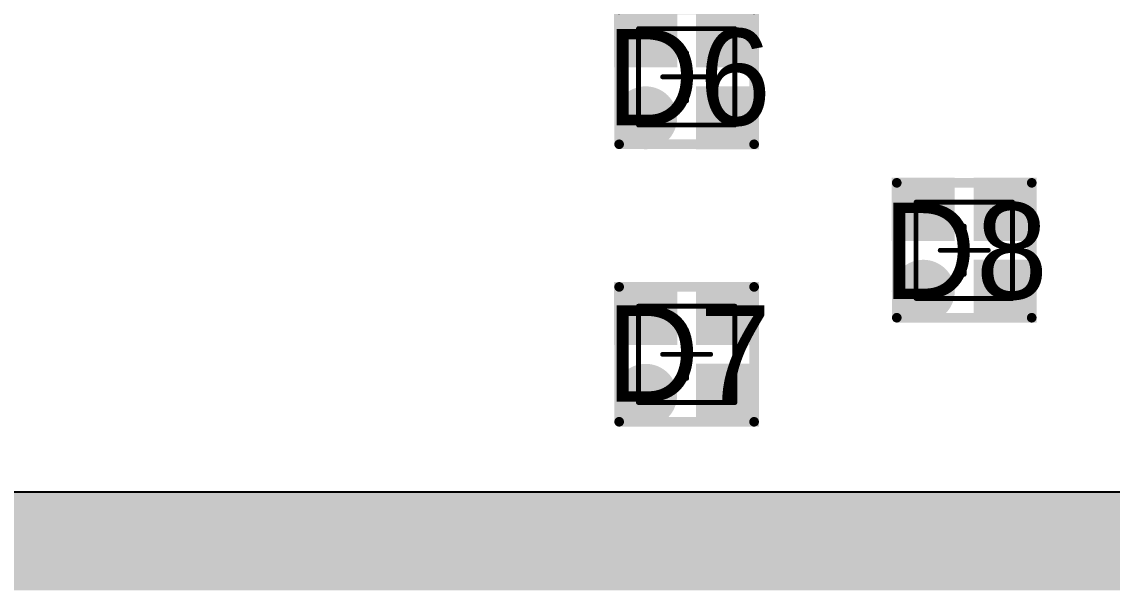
# Model space of a CAD drawing. Header units: millimetres. Extents: x 99 to 211, y 56 to 141.
# Drawn here: x 110.8 to 122.11, y 99.49 to 105.39 of the extents above; entities that cross this region are included whole.
import ezdxf

# ---------------------------------------------------------------- set-up
doc = ezdxf.new("R2010")
doc.units = ezdxf.units.MM
for name, color, linetype in [('InternalPlane1', 76, 'Continuous'), ('InternalPlane2', 16, 'Continuous'), ('Mechanical12', 56, 'Continuous'), ('Mechanical13', 56, 'Continuous'), ('Mechanical15', 56, 'Continuous'), ('TopLayer', 1, 'Continuous'), ('TopPaste', 8, 'Continuous'), ('TopSolder', 216, 'Continuous')]:
    doc.layers.add(name, color=color, linetype=linetype)

# ---------------------------------------------------------------- blocks, each defined once
blk = doc.blocks.new('LED0402SX_N_20')
at = {"layer": 'Mechanical13', "const_width": 0.05}
for points in [[(-0.5, 0.5), (0.5, 0.5)], [(-0.5, -0.5), (-0.5, 0.5)], [(0.5, -0.5), (0.5, 0.5)], [(-0.5, -0.5), (0.5, -0.5)]]:
    blk.add_lwpolyline(points, dxfattribs=at)
at = {"layer": 'Mechanical13', "const_width": 0.025}
for points in [[(-0.512, 0.5, 1), (-0.487, 0.5, 1)], [(-0.512, 0.5, 1), (-0.487, 0.5, 1)], [(0.488, 0.5, 1), (0.513, 0.5, 1)], [(0.488, 0.5, 1), (0.513, 0.5, 1)], [(-0.512, -0.5, 1), (-0.487, -0.5, 1)], [(-0.512, -0.5, 1), (-0.487, -0.5, 1)], [(0.488, -0.5, 1), (0.513, -0.5, 1)], [(0.488, -0.5, 1), (0.513, -0.5, 1)]]:
    blk.add_lwpolyline(points, format="xyb", close=True, dxfattribs=at)
at = {"layer": 'Mechanical15'}
for points, const_width in [([(-0.7, 0.7), (0.7, 0.7)], 0.1), ([(-0.7, -0.7), (-0.7, 0.7)], 0.1), ([(0.7, -0.7), (0.7, 0.7)], 0.1), ([(0, -0.25), (0, 0.25)], 0.05), ([(-0.25, 0), (0.25, 0)], 0.05), ([(-0.7, -0.7), (0.7, -0.7)], 0.1)]:
    blk.add_lwpolyline(points, dxfattribs=dict(at, const_width=const_width))
for points, const_width in [([(-0.725, 0.7, 1), (-0.675, 0.7, 1)], 0.05), ([(-0.725, 0.7, 1), (-0.675, 0.7, 1)], 0.05), ([(0.675, 0.7, 1), (0.725, 0.7, 1)], 0.05), ([(0.675, 0.7, 1), (0.725, 0.7, 1)], 0.05), ([(-0.013, 0.25, 1), (0.012, 0.25, 1)], 0.025), ([(-0.262, 0, 1), (-0.237, 0, 1)], 0.025), ([(0.237, 0, 1), (0.262, 0, 1)], 0.025), ([(-0.013, -0.25, 1), (0.012, -0.25, 1)], 0.025), ([(-0.725, -0.7, 1), (-0.675, -0.7, 1)], 0.05), ([(-0.725, -0.7, 1), (-0.675, -0.7, 1)], 0.05), ([(0.675, -0.7, 1), (0.725, -0.7, 1)], 0.05), ([(0.675, -0.7, 1), (0.725, -0.7, 1)], 0.05)]:
    blk.add_lwpolyline(points, format="xyb", close=True, dxfattribs=dict(at, const_width=const_width))
at = {"layer": 'TopLayer', "const_width": 0.225}
blk.add_lwpolyline([(-0.537, -0.425, 1), (-0.313, -0.425, 1)], format="xyb", close=True, dxfattribs=at)
at = {"layer": 'TopLayer'}
for points in [[(-0.65, 0.2), (-0.2, 0.2), (-0.65, 0.65), (-0.2, 0.65)], [(0.2, 0.2), (0.65, 0.2), (0.2, 0.65), (0.65, 0.65)], [(0.2, -0.65), (0.65, -0.65), (0.2, -0.2), (0.65, -0.2)]]:
    blk.add_solid(points, dxfattribs=at)
at = {"layer": 'TopPaste', "const_width": 0.225}
blk.add_lwpolyline([(-0.537, -0.425, 1), (-0.313, -0.425, 1)], format="xyb", close=True, dxfattribs=at)
at = {"layer": 'TopPaste'}
for points in [[(-0.65, 0.2), (-0.2, 0.2), (-0.65, 0.65), (-0.2, 0.65)], [(0.2, 0.2), (0.65, 0.2), (0.2, 0.65), (0.65, 0.65)], [(0.2, -0.65), (0.65, -0.65), (0.2, -0.2), (0.65, -0.2)]]:
    blk.add_solid(points, dxfattribs=at)
at = {"layer": 'TopSolder', "const_width": 0.327}
blk.add_lwpolyline([(-0.588, -0.425, 1), (-0.262, -0.425, 1)], format="xyb", close=True, dxfattribs=at)
at = {"layer": 'TopSolder'}
for points in [[(-0.752, 0.098), (-0.098, 0.098), (-0.752, 0.752), (-0.098, 0.752)], [(0.098, 0.098), (0.752, 0.098), (0.098, 0.752), (0.752, 0.752)], [(0.098, -0.752), (0.752, -0.752), (0.098, -0.098), (0.752, -0.098)]]:
    blk.add_solid(points, dxfattribs=at)
blk = doc.blocks.new('LED0402SX_N_21')
at = {"layer": 'Mechanical13', "const_width": 0.05}
for points in [[(-0.5, 0.5), (0.5, 0.5)], [(-0.5, -0.5), (-0.5, 0.5)], [(0.5, -0.5), (0.5, 0.5)], [(-0.5, -0.5), (0.5, -0.5)]]:
    blk.add_lwpolyline(points, dxfattribs=at)
at = {"layer": 'Mechanical13', "const_width": 0.025}
for points in [[(-0.512, 0.5, 1), (-0.487, 0.5, 1)], [(-0.512, 0.5, 1), (-0.487, 0.5, 1)], [(0.488, 0.5, 1), (0.513, 0.5, 1)], [(0.488, 0.5, 1), (0.513, 0.5, 1)], [(-0.512, -0.5, 1), (-0.487, -0.5, 1)], [(-0.512, -0.5, 1), (-0.487, -0.5, 1)], [(0.488, -0.5, 1), (0.513, -0.5, 1)], [(0.488, -0.5, 1), (0.513, -0.5, 1)]]:
    blk.add_lwpolyline(points, format="xyb", close=True, dxfattribs=at)
at = {"layer": 'Mechanical15'}
for points, const_width in [([(-0.7, 0.7), (0.7, 0.7)], 0.1), ([(-0.7, -0.7), (-0.7, 0.7)], 0.1), ([(0.7, -0.7), (0.7, 0.7)], 0.1), ([(0, -0.25), (0, 0.25)], 0.05), ([(-0.25, 0), (0.25, 0)], 0.05), ([(-0.7, -0.7), (0.7, -0.7)], 0.1)]:
    blk.add_lwpolyline(points, dxfattribs=dict(at, const_width=const_width))
for points, const_width in [([(-0.725, 0.7, 1), (-0.675, 0.7, 1)], 0.05), ([(-0.725, 0.7, 1), (-0.675, 0.7, 1)], 0.05), ([(0.675, 0.7, 1), (0.725, 0.7, 1)], 0.05), ([(0.675, 0.7, 1), (0.725, 0.7, 1)], 0.05), ([(-0.013, 0.25, 1), (0.012, 0.25, 1)], 0.025), ([(-0.262, 0, 1), (-0.237, 0, 1)], 0.025), ([(0.237, 0, 1), (0.262, 0, 1)], 0.025), ([(-0.013, -0.25, 1), (0.012, -0.25, 1)], 0.025), ([(-0.725, -0.7, 1), (-0.675, -0.7, 1)], 0.05), ([(-0.725, -0.7, 1), (-0.675, -0.7, 1)], 0.05), ([(0.675, -0.7, 1), (0.725, -0.7, 1)], 0.05), ([(0.675, -0.7, 1), (0.725, -0.7, 1)], 0.05)]:
    blk.add_lwpolyline(points, format="xyb", close=True, dxfattribs=dict(at, const_width=const_width))
at = {"layer": 'TopLayer', "const_width": 0.225}
blk.add_lwpolyline([(-0.537, -0.425, 1), (-0.313, -0.425, 1)], format="xyb", close=True, dxfattribs=at)
at = {"layer": 'TopLayer'}
for points in [[(-0.65, 0.2), (-0.2, 0.2), (-0.65, 0.65), (-0.2, 0.65)], [(0.2, 0.2), (0.65, 0.2), (0.2, 0.65), (0.65, 0.65)], [(0.2, -0.65), (0.65, -0.65), (0.2, -0.2), (0.65, -0.2)]]:
    blk.add_solid(points, dxfattribs=at)
at = {"layer": 'TopPaste', "const_width": 0.225}
blk.add_lwpolyline([(-0.537, -0.425, 1), (-0.313, -0.425, 1)], format="xyb", close=True, dxfattribs=at)
at = {"layer": 'TopPaste'}
for points in [[(-0.65, 0.2), (-0.2, 0.2), (-0.65, 0.65), (-0.2, 0.65)], [(0.2, 0.2), (0.65, 0.2), (0.2, 0.65), (0.65, 0.65)], [(0.2, -0.65), (0.65, -0.65), (0.2, -0.2), (0.65, -0.2)]]:
    blk.add_solid(points, dxfattribs=at)
at = {"layer": 'TopSolder', "const_width": 0.327}
blk.add_lwpolyline([(-0.588, -0.425, 1), (-0.262, -0.425, 1)], format="xyb", close=True, dxfattribs=at)
at = {"layer": 'TopSolder'}
for points in [[(-0.752, 0.098), (-0.098, 0.098), (-0.752, 0.752), (-0.098, 0.752)], [(0.098, 0.098), (0.752, 0.098), (0.098, 0.752), (0.752, 0.752)], [(0.098, -0.752), (0.752, -0.752), (0.098, -0.098), (0.752, -0.098)]]:
    blk.add_solid(points, dxfattribs=at)
blk = doc.blocks.new('LED0402SX_N_22')
at = {"layer": 'Mechanical13', "const_width": 0.05}
for points in [[(-0.5, 0.5), (0.5, 0.5)], [(-0.5, -0.5), (-0.5, 0.5)], [(0.5, -0.5), (0.5, 0.5)], [(-0.5, -0.5), (0.5, -0.5)]]:
    blk.add_lwpolyline(points, dxfattribs=at)
at = {"layer": 'Mechanical13', "const_width": 0.025}
for points in [[(-0.512, 0.5, 1), (-0.487, 0.5, 1)], [(-0.512, 0.5, 1), (-0.487, 0.5, 1)], [(0.488, 0.5, 1), (0.513, 0.5, 1)], [(0.488, 0.5, 1), (0.513, 0.5, 1)], [(-0.512, -0.5, 1), (-0.487, -0.5, 1)], [(-0.512, -0.5, 1), (-0.487, -0.5, 1)], [(0.488, -0.5, 1), (0.513, -0.5, 1)], [(0.488, -0.5, 1), (0.513, -0.5, 1)]]:
    blk.add_lwpolyline(points, format="xyb", close=True, dxfattribs=at)
at = {"layer": 'Mechanical15'}
for points, const_width in [([(-0.7, 0.7), (0.7, 0.7)], 0.1), ([(-0.7, -0.7), (-0.7, 0.7)], 0.1), ([(0.7, -0.7), (0.7, 0.7)], 0.1), ([(0, -0.25), (0, 0.25)], 0.05), ([(-0.25, 0), (0.25, 0)], 0.05), ([(-0.7, -0.7), (0.7, -0.7)], 0.1)]:
    blk.add_lwpolyline(points, dxfattribs=dict(at, const_width=const_width))
for points, const_width in [([(-0.725, 0.7, 1), (-0.675, 0.7, 1)], 0.05), ([(-0.725, 0.7, 1), (-0.675, 0.7, 1)], 0.05), ([(0.675, 0.7, 1), (0.725, 0.7, 1)], 0.05), ([(0.675, 0.7, 1), (0.725, 0.7, 1)], 0.05), ([(-0.013, 0.25, 1), (0.012, 0.25, 1)], 0.025), ([(-0.262, 0, 1), (-0.237, 0, 1)], 0.025), ([(0.237, 0, 1), (0.262, 0, 1)], 0.025), ([(-0.013, -0.25, 1), (0.012, -0.25, 1)], 0.025), ([(-0.725, -0.7, 1), (-0.675, -0.7, 1)], 0.05), ([(-0.725, -0.7, 1), (-0.675, -0.7, 1)], 0.05), ([(0.675, -0.7, 1), (0.725, -0.7, 1)], 0.05), ([(0.675, -0.7, 1), (0.725, -0.7, 1)], 0.05)]:
    blk.add_lwpolyline(points, format="xyb", close=True, dxfattribs=dict(at, const_width=const_width))
at = {"layer": 'TopLayer', "const_width": 0.225}
blk.add_lwpolyline([(-0.537, -0.425, 1), (-0.312, -0.425, 1)], format="xyb", close=True, dxfattribs=at)
at = {"layer": 'TopLayer'}
for points in [[(-0.65, 0.2), (-0.2, 0.2), (-0.65, 0.65), (-0.2, 0.65)], [(0.2, 0.2), (0.65, 0.2), (0.2, 0.65), (0.65, 0.65)], [(0.2, -0.65), (0.65, -0.65), (0.2, -0.2), (0.65, -0.2)]]:
    blk.add_solid(points, dxfattribs=at)
at = {"layer": 'TopPaste', "const_width": 0.225}
blk.add_lwpolyline([(-0.537, -0.425, 1), (-0.312, -0.425, 1)], format="xyb", close=True, dxfattribs=at)
at = {"layer": 'TopPaste'}
for points in [[(-0.65, 0.2), (-0.2, 0.2), (-0.65, 0.65), (-0.2, 0.65)], [(0.2, 0.2), (0.65, 0.2), (0.2, 0.65), (0.65, 0.65)], [(0.2, -0.65), (0.65, -0.65), (0.2, -0.2), (0.65, -0.2)]]:
    blk.add_solid(points, dxfattribs=at)
at = {"layer": 'TopSolder', "const_width": 0.327}
blk.add_lwpolyline([(-0.588, -0.425, 1), (-0.262, -0.425, 1)], format="xyb", close=True, dxfattribs=at)
at = {"layer": 'TopSolder'}
for points in [[(-0.752, 0.098), (-0.098, 0.098), (-0.752, 0.752), (-0.098, 0.752)], [(0.098, 0.098), (0.752, 0.098), (0.098, 0.752), (0.752, 0.752)], [(0.098, -0.752), (0.752, -0.752), (0.098, -0.098), (0.752, -0.098)]]:
    blk.add_solid(points, dxfattribs=at)

msp = doc.modelspace()

# ---------------------------------------------------------------- linework, layer by layer
at = {"layer": 'InternalPlane1'}
msp.add_line((209.49, 100.51), (100.51, 100.51), dxfattribs=at)
at = {"layer": 'InternalPlane1', "const_width": 1.016}
msp.add_lwpolyline([(100, 100), (210, 100)], dxfattribs=at)
at = {"layer": 'InternalPlane2'}
msp.add_line((209.49, 100.51), (100.51, 100.51), dxfattribs=at)
at = {"layer": 'InternalPlane2', "const_width": 1.016}
msp.add_lwpolyline([(100, 100), (210, 100)], dxfattribs=at)

# ---------------------------------------------------------------- block references
for name, p in [('LED0402SX_N_20', (117.7, 104.82)), ('LED0402SX_N_22', (120.58, 103.02)), ('LED0402SX_N_21', (117.7, 101.94))]:
    msp.add_blockref(name, p)

# ---------------------------------------------------------------- texts
at = {"layer": 'Mechanical12'}
for s, p in [('D6', (116.865, 104.318)), ('D8', (119.736, 102.514)), ('D7', (116.865, 101.448))]:
    msp.add_text(s, height=1, dxfattribs=at).set_placement(p)

doc.saveas('drawing.dxf')
